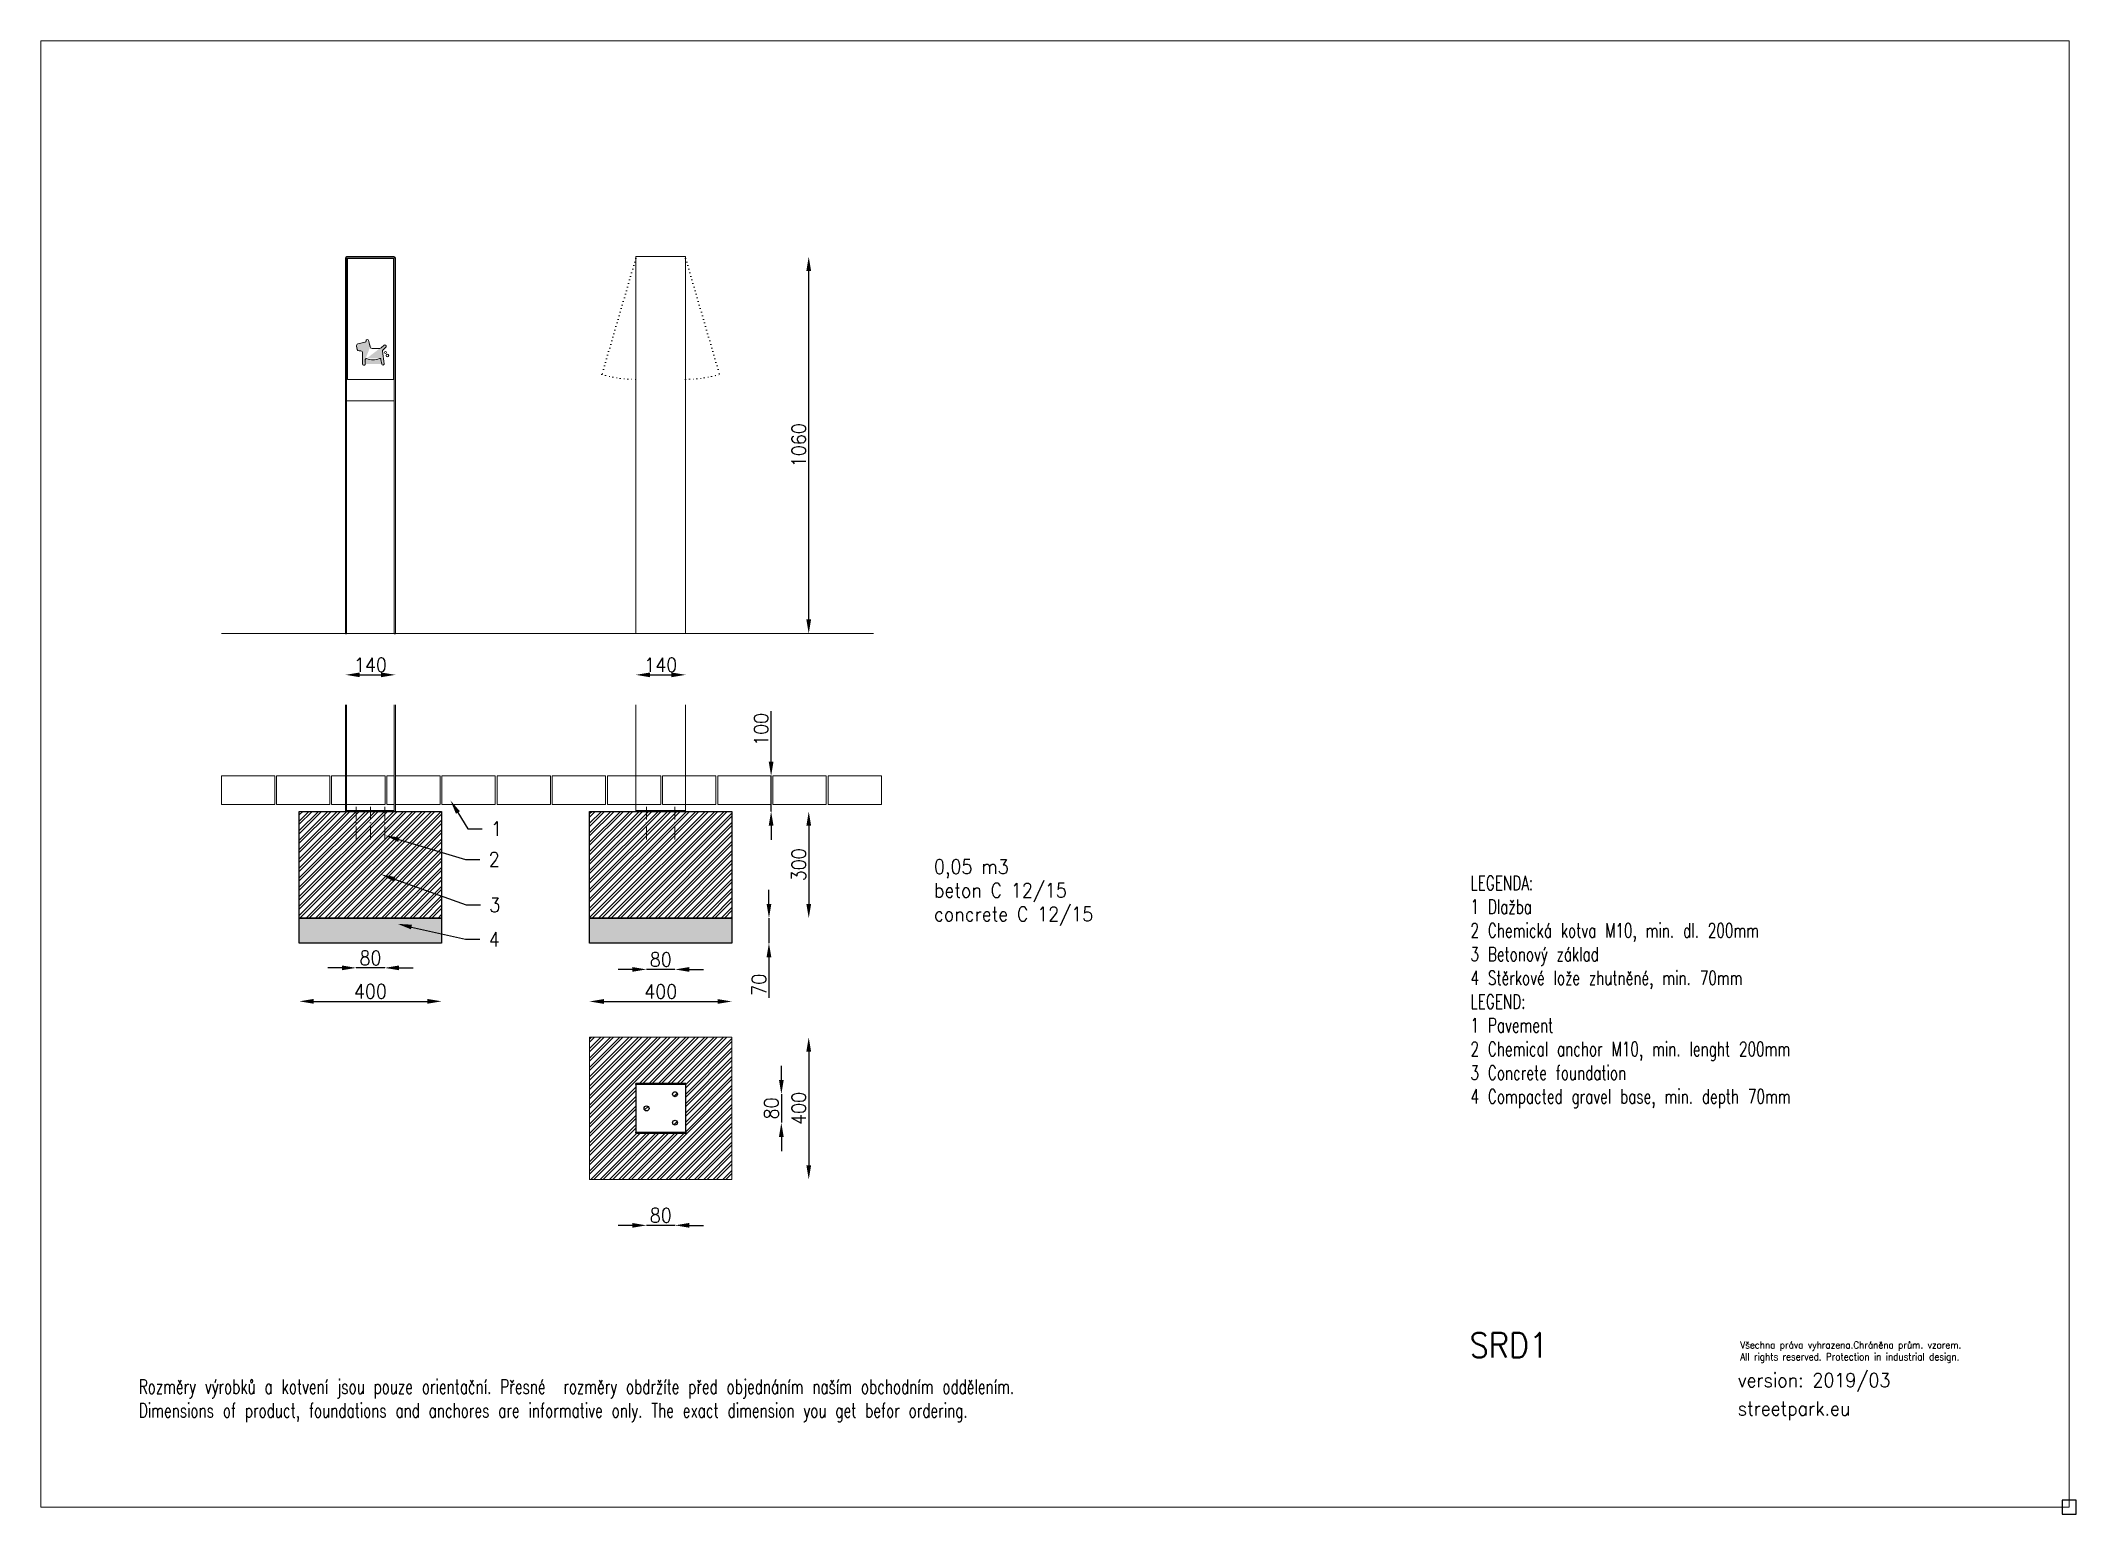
# Model space of a CAD drawing. Extents: x 64043 to 69763, y -55059 to -50915.
import ezdxf
from ezdxf import colors
from ezdxf.entities.mleader import LeaderData, LeaderLine
from ezdxf.math import Vec2, Vec3

# ---------------------------------------------------------------- set-up
doc = ezdxf.new("R2010")
doc.units = 0
doc.header["$MEASUREMENT"] = 0
for name, pattern in [('ACAD_ISO07W100', [3.5, 0.5, -3]), ('ACAD_ISO10W100', [18.5, 12, -3, 0.5, -3]), ('INCONTINUOUS', [200000.001, 200000, -0.001])]:
    doc.linetypes.add(name, pattern=pattern)
doc.layers.get('DEFPOINTS').update_dxf_attribs({"linetype": 'CONTINUOUS'})
for name, color, linetype in [('KOTY', 3, 'INCONTINUOUS'), ('OBRYSOVA', 7, 'CONTINUOUS'), ('OSY', 1, 'ACAD_ISO10W100'), ('POSTAVY ATD', 8, 'CONTINUOUS'), ('SRAFY', 30, 'CONTINUOUS'), ('TABULKA', 9, 'CONTINUOUS')]:
    doc.layers.add(name, color=color, linetype=linetype)
doc.styles.add('SLDTEXTSTYLE1', font='TXT', dxfattribs={"width": 0.7, "bigfont": 'bigfont'})
doc.styles.get("Standard").update_dxf_attribs({"font": 'simplex.shx', "width": 0.9})
doc.dimstyles.new('PROFI_CSN', dxfattribs={"dimscale": 0, "dimtxt": 3.5, "dimasz": 3, "dimexe": 1, "dimexo": 0, "dimgap": 1.5, "dimtad": 1, "dimlfac": -1, "dimdsep": 46, "dimtxsty": 'Standard', "dimcen": 0, "dimdle": 1, "dimclrd": 256, "dimclre": 256, "dimclrt": 256, "dimadec": 0, "dimazin": 0, "dimtfac": 0.6, "dimtmove": 0, "dimatfit": 1, "dimfxl": 1, "dimtolj": 1, "dimarcsym": 0})

# ---------------------------------------------------------------- blocks, each defined once
blk = doc.blocks.new('*D37')
at = {"layer": 'DEFPOINTS', "color": 0, "transparency": 16777216}
for p in [(64899.50284853487, -52582.42904225732), (65039.50314590558, -52582.42904225732), (65039.50314590558, -52698.28166576357)]:
    blk.add_point(p, dxfattribs=at)
at = {"layer": 'KOTY', "color": 7, "lineweight": -2, "transparency": 16777216}
blk.add_line((64939.50284853487, -52698.28166576357), (64999.50314590558, -52698.28166576357), dxfattribs=at)
at = {"layer": 'KOTY', "color": 7, "transparency": 16777216}
for points in [[(64939.50284853487, -52691.61499909691), (64939.50284853487, -52704.94833243023), (64899.50284853487, -52698.28166576357)], [(64999.50314590558, -52691.61499909691), (64999.50314590558, -52704.94833243023), (65039.50314590558, -52698.28166576357)]]:
    blk.add_solid(points, dxfattribs=at)
at = {"layer": 'KOTY', "color": 7, "lineweight": 15, "transparency": 16777216, "insert": (64969.50299722022, -52670.28166576357), "char_height": 40, "attachment_point": 5}
blk.add_mtext('\\A1;140', dxfattribs=at)
blk = doc.blocks.new('*D38')
at = {"layer": 'DEFPOINTS', "color": 0, "transparency": 16777216}
for p in [(64769.45747006663, -53443.96202262703), (65169.54772394751, -53443.96202262703), (65169.54772394751, -53616.34859105099)]:
    blk.add_point(p, dxfattribs=at)
at = {"layer": 'KOTY', "color": 7, "lineweight": -2, "transparency": 16777216}
blk.add_line((64809.45747006663, -53616.34859105099), (65129.54772394751, -53616.34859105099), dxfattribs=at)
at = {"layer": 'KOTY', "color": 7, "transparency": 16777216}
for points in [[(64809.45747006663, -53609.68192438433), (64809.45747006663, -53623.01525771766), (64769.45747006663, -53616.34859105099)], [(65129.54772394751, -53609.68192438433), (65129.54772394751, -53623.01525771766), (65169.54772394751, -53616.34859105099)]]:
    blk.add_solid(points, dxfattribs=at)
at = {"layer": 'KOTY', "color": 7, "lineweight": 15, "transparency": 16777216, "insert": (64969.50259700707, -53588.34859105099), "char_height": 40, "attachment_point": 5}
blk.add_mtext('\\A1;400', dxfattribs=at)
blk = doc.blocks.new('*D39')
at = {"layer": 'DEFPOINTS', "color": 0, "transparency": 16777216}
for p in [(64929.50259700708, -53169.42929145229), (65009.50259700708, -53169.42929145229), (64929.50259700708, -53522.22977878815)]:
    blk.add_point(p, dxfattribs=at)
at = {"layer": 'KOTY', "color": 7, "lineweight": -2, "transparency": 16777216}
for p, q in [((64889.50259700708, -53522.22977878815), (64849.50259700708, -53522.22977878815)), ((65009.50259700708, -53522.22977878815), (64929.50259700708, -53522.22977878815)), ((65049.50259700708, -53522.22977878815), (65089.50259700708, -53522.22977878815))]:
    blk.add_line(p, q, dxfattribs=at)
at = {"layer": 'KOTY', "color": 7, "transparency": 16777216}
for points in [[(64889.50259700708, -53515.56311212148), (64889.50259700708, -53528.89644545481), (64929.50259700708, -53522.22977878815)], [(65049.50259700708, -53515.56311212148), (65049.50259700708, -53528.89644545481), (65009.50259700708, -53522.22977878815)]]:
    blk.add_solid(points, dxfattribs=at)
at = {"layer": 'KOTY', "color": 7, "lineweight": 15, "transparency": 16777216, "insert": (64969.50259700708, -53494.22977878815), "char_height": 40, "attachment_point": 5}
blk.add_mtext('\\A1;80', dxfattribs=at)
blk = doc.blocks.new('*D40')
at = {"layer": 'DEFPOINTS', "color": 0, "transparency": 16777216}
for p in [(65825.37030606184, -53877.43550867224), (65825.37030606184, -53957.43550867224), (66124.18049750425, -53957.43550867224)]:
    blk.add_point(p, dxfattribs=at)
at = {"layer": 'KOTY', "color": 7, "lineweight": -2, "transparency": 16777216}
for p, q in [((66124.18049750425, -53837.43550867224), (66124.18049750425, -53797.43550867224)), ((66124.18049750425, -53877.43550867224), (66124.18049750425, -53957.43550867224)), ((66124.18049750425, -53997.43550867224), (66124.18049750425, -54037.43550867224))]:
    blk.add_line(p, q, dxfattribs=at)
at = {"layer": 'KOTY', "color": 7, "transparency": 16777216}
for points in [[(66117.51383083758, -53837.43550867224), (66130.84716417092, -53837.43550867224), (66124.18049750425, -53877.43550867224)], [(66117.51383083758, -53997.43550867224), (66130.84716417092, -53997.43550867224), (66124.18049750425, -53957.43550867224)]]:
    blk.add_solid(points, dxfattribs=at)
at = {"layer": 'KOTY', "color": 7, "lineweight": 15, "transparency": 16777216, "insert": (66096.18049750426, -53917.43550867224), "char_height": 40, "attachment_point": 5, "rotation": 90}
blk.add_mtext('\\A1;80', dxfattribs=at)
blk = doc.blocks.new('*D41')
at = {"layer": 'DEFPOINTS', "color": 0, "transparency": 16777216}
for p in [(65985.37030606184, -53717.43550867224), (65985.37030606184, -54117.43550867224), (66201.17633592142, -54117.43550867224)]:
    blk.add_point(p, dxfattribs=at)
at = {"layer": 'KOTY', "color": 7, "lineweight": -2, "transparency": 16777216}
blk.add_line((66201.17633592142, -53757.43550867224), (66201.17633592142, -54077.43550867224), dxfattribs=at)
at = {"layer": 'KOTY', "color": 7, "transparency": 16777216}
for points in [[(66194.50966925475, -53757.43550867224), (66207.8430025881, -53757.43550867224), (66201.17633592142, -53717.43550867224)], [(66194.50966925475, -54077.43550867224), (66207.8430025881, -54077.43550867224), (66201.17633592142, -54117.43550867224)]]:
    blk.add_solid(points, dxfattribs=at)
at = {"layer": 'KOTY', "color": 7, "lineweight": 15, "transparency": 16777216, "insert": (66173.17633592144, -53917.43550867224), "char_height": 40, "attachment_point": 5, "rotation": 90}
blk.add_mtext('\\A1;400', dxfattribs=at)
blk = doc.blocks.new('*D42')
at = {"layer": 'DEFPOINTS', "color": 0, "transparency": 16777216}
for p in [(65715.28075236, -52582.42888785284), (65855.28109547964, -52582.43013541383), (65855.28109547964, -52698.28166576357)]:
    blk.add_point(p, dxfattribs=at)
at = {"layer": 'KOTY', "color": 7, "lineweight": -2, "transparency": 16777216}
blk.add_line((65755.28075236, -52698.28166576357), (65815.28109547964, -52698.28166576357), dxfattribs=at)
at = {"layer": 'KOTY', "color": 7, "transparency": 16777216}
for points in [[(65755.28075236, -52691.61499909691), (65755.28075236, -52704.94833243023), (65715.28075236, -52698.28166576357)], [(65815.28109547964, -52691.61499909691), (65815.28109547964, -52704.94833243023), (65855.28109547964, -52698.28166576357)]]:
    blk.add_solid(points, dxfattribs=at)
at = {"layer": 'KOTY', "color": 7, "lineweight": 15, "transparency": 16777216, "insert": (65785.28092391982, -52670.28166576357), "char_height": 40, "attachment_point": 5}
blk.add_mtext('\\A1;140', dxfattribs=at)
blk = doc.blocks.new('*D43')
at = {"layer": 'DEFPOINTS', "color": 0, "transparency": 16777216}
for p in [(65745.37030606184, -53917.43550867224), (65825.37030606184, -53957.43550867224), (65745.37030606184, -54246.23358770752)]:
    blk.add_point(p, dxfattribs=at)
at = {"layer": 'KOTY', "color": 7, "lineweight": -2, "transparency": 16777216}
for p, q in [((65705.37030606184, -54246.23358770752), (65665.37030606184, -54246.23358770752)), ((65825.37030606184, -54246.23358770752), (65745.37030606184, -54246.23358770752)), ((65865.37030606184, -54246.23358770752), (65905.37030606184, -54246.23358770752))]:
    blk.add_line(p, q, dxfattribs=at)
at = {"layer": 'KOTY', "color": 7, "transparency": 16777216}
for points in [[(65705.37030606184, -54239.56692104085), (65705.37030606184, -54252.90025437418), (65745.37030606184, -54246.23358770752)], [(65865.37030606184, -54239.56692104085), (65865.37030606184, -54252.90025437418), (65825.37030606184, -54246.23358770752)]]:
    blk.add_solid(points, dxfattribs=at)
at = {"layer": 'KOTY', "color": 7, "lineweight": 15, "transparency": 16777216, "insert": (65785.37030606184, -54218.23358770752), "char_height": 40, "attachment_point": 5}
blk.add_mtext('\\A1;80', dxfattribs=at)
blk = doc.blocks.new('*D44')
at = {"layer": 'DEFPOINTS', "color": 0, "transparency": 16777216}
for p in [(65585.37030606184, -53382.42908800641), (65985.4605599427, -53382.42908800641), (65985.4605599427, -53616.72672773855)]:
    blk.add_point(p, dxfattribs=at)
at = {"layer": 'KOTY', "color": 7, "lineweight": -2, "transparency": 16777216}
blk.add_line((65625.37030606184, -53616.72672773855), (65945.4605599427, -53616.72672773855), dxfattribs=at)
at = {"layer": 'KOTY', "color": 7, "transparency": 16777216}
for points in [[(65625.37030606184, -53610.06006107188), (65625.37030606184, -53623.39339440521), (65585.37030606184, -53616.72672773855)], [(65945.4605599427, -53610.06006107188), (65945.4605599427, -53623.39339440521), (65985.4605599427, -53616.72672773855)]]:
    blk.add_solid(points, dxfattribs=at)
at = {"layer": 'KOTY', "color": 7, "lineweight": 15, "transparency": 16777216, "insert": (65785.41543300227, -53588.72672773855), "char_height": 40, "attachment_point": 5}
blk.add_mtext('\\A1;400', dxfattribs=at)
blk = doc.blocks.new('*D45')
at = {"layer": 'DEFPOINTS', "color": 0, "transparency": 16777216}
for p in [(65745.28054658193, -53169.42929145229), (65825.28054658193, -53169.42929145229), (65745.28054658193, -53526.62498402633)]:
    blk.add_point(p, dxfattribs=at)
at = {"layer": 'KOTY', "color": 7, "lineweight": -2, "transparency": 16777216}
for p, q in [((65705.28054658193, -53526.62498402633), (65665.28054658193, -53526.62498402633)), ((65825.28054658193, -53526.62498402633), (65745.28054658193, -53526.62498402633)), ((65865.28054658193, -53526.62498402633), (65905.28054658193, -53526.62498402633))]:
    blk.add_line(p, q, dxfattribs=at)
at = {"layer": 'KOTY', "color": 7, "transparency": 16777216}
for points in [[(65705.28054658193, -53519.95831735967), (65705.28054658193, -53533.291650693), (65745.28054658193, -53526.62498402633)], [(65865.28054658193, -53519.95831735967), (65865.28054658193, -53533.291650693), (65825.28054658193, -53526.62498402633)]]:
    blk.add_solid(points, dxfattribs=at)
at = {"layer": 'KOTY', "color": 7, "lineweight": 15, "transparency": 16777216, "insert": (65785.28054658193, -53498.62498402633), "char_height": 40, "attachment_point": 5}
blk.add_mtext('\\A1;80', dxfattribs=at)
blk = doc.blocks.new('*D46')
at = {"layer": 'DEFPOINTS', "color": 0, "transparency": 16777216}
for p in [(65855.28104973139, -51522.42909887154), (66201.17633592145, -51522.42909887154), (65855.28079810971, -52582.42866317234)]:
    blk.add_point(p, dxfattribs=at)
at = {"layer": 'OBRYSOVA', "color": 7, "lineweight": -2, "transparency": 16777216}
blk.add_line((66201.17633592145, -52542.42866317234), (66201.17633592145, -51562.42909887154), dxfattribs=at)
at = {"layer": 'OBRYSOVA', "color": 7, "transparency": 16777216}
for points in [[(66194.50966925478, -51562.42909887154), (66207.84300258812, -51562.42909887154), (66201.17633592145, -51522.42909887154)], [(66194.50966925478, -52542.42866317234), (66207.84300258812, -52542.42866317234), (66201.17633592145, -52582.42866317234)]]:
    blk.add_solid(points, dxfattribs=at)
at = {"layer": 'OBRYSOVA', "color": 7, "lineweight": 15, "transparency": 16777216, "insert": (66173.17633592147, -52052.42888102194), "char_height": 40, "attachment_point": 5, "rotation": 90}
blk.add_mtext('\\A1;1060', dxfattribs=at)
blk = doc.blocks.new('piktogram psa')
at = {"layer": 'OBRYSOVA', "lineweight": 15}
h = blk.add_hatch(color=8, dxfattribs=at)
edge = h.paths.add_edge_path(flags=17)
edge.add_arc((27.78949110154099, 62.64779858182987), 46.39364974262887, 244.9481747974645, 294.7975497359047, ccw=False)
edge.add_arc((27.78949110154099, 62.64779858182987), 46.39364974262887, 244.9481747974645, 294.7975497359047)
h.paths.add_polyline_path([(24.79940422801701, 51.43544825538356), (48.44801525322146, 51.43544825538356)], flags=17)
edge = h.paths.add_edge_path()
edge.add_line((57.13747050023539, 43.39549424139568), (62.1507845841279, 4.462369806254863))
edge.add_arc((48.58872141345, 17.19098766182378), 3.6, 9.932418234958634, 111.8719120337877)
edge.add_arc((7.348547421739568, 17.02345162567099), 3.6, 74.39582150632397, 179.1247822510857)
edge.add_arc((24.79940422801701, 57.43544825538356), 6, 193.1870872411236, 270)
edge.add_arc((10.73837868279315, 75.24279948343133), 3.6, 13.26467212432187, 101.7628557409031)
edge.add_line((14.24233260384608, 76.06881819940486), (18.95762217830088, 56.0666595632897))
edge.add_arc((9.96494975998121, 75.0817449815836), 3.6, 101.7628557408777, 188.3024837295684)
edge.add_line((9.231048650335651, 78.60614410218), (10.0044775731476, 78.76719860402773))
edge.add_arc((2.846256785188416, 74.00199950723277), 3.6, 282.8397132513642, 368.3024837295683)
edge.add_line((6.408527094645251, 74.52183625310226), (6.402679450522555, 74.56190823571387))
edge.add_line((-18.8002691949132, 65.37592422126636), (3.646264433259603, 70.49201549544114))
edge.add_arc((-17.46692311479546, 59.52595086828183), 6, 102.8397132513642, 195.0636468288173)
edge.add_line((-20.60915008641859, 48.11448585257403), (-23.26074944735865, 57.96659958390183))
edge.add_arc((-14.81532375385541, 49.67383713695631), 6, 195.0636468288173, 268.4387121276284)
edge.add_line((-10.03466969616329, 43.54130559223358), (-14.97880120430455, 43.67606462349818))
edge.add_arc((-10.19814714661243, 37.54353307877568), 6, 359.2330733203369, 448.4387121276285)
edge.add_line((-4.628828653271739, 3.665617355057748), (-4.198684645039066, 37.46322310290952))
edge.add_arc((-1.029151152329177, 3.617431369537599), 3.6, 179.2330733203369, 269.029638734613)
edge.add_arc((0, 3.599999999999454), 3.6, 269.029638734613, 359.1247822510596)
edge.add_line((-0.06096668186182796, 0.0005162781717444886), (-1.090117834191005, 0.01794764770988877))
edge.add_line((3.748967423421163, 17.07844104009155), (3.599579998319314, 3.545010585578895))
edge.add_line((54.66771747147413, 3.347098107817374), (52.13476421795804, 17.81193889064411))
edge.add_arc((58.2137602759849, 3.968049336637705), 3.6, 189.9324182349586, 275.3859480453982)
edge.add_line((58.91817524990984, 0.4184974281906761), (58.55167120179158, 0.3839432826509892))
edge.add_arc((58.58026432410315, 4.002603482177392), 3.6, 275.3859480453982, 367.3374476074165)
edge.add_arc((60.70799076025924, 43.85526056547337), 3.6, 134.2533219869499, 187.3374476074165)
edge.add_line((67.3192877438014, 55.32254549461686), (58.19579559778413, 46.43380191004076))
edge.add_arc((64.8070925813281, 57.90108683918402), 3.6, 314.2533219869499, 404.9779059821436)
edge.add_line((66.75893188435839, 61.04087482812429), (67.35365841566454, 60.44568945086826))
edge.add_arc((48.44801525322146, 57.43544825538356), 6, 270, 311.5894377308668)
edge.add_arc((64.21236605002287, 58.49627221644005), 3.6, 44.97790598212516, 131.2651330510168)
edge.add_line((52.43074533825802, 52.94792543430049), (61.83800632087787, 61.20226849814617))
edge.add_line((24.79940422801701, 51.43544825538356), (48.44801525322146, 51.43544825538356))
edge.add_arc((27.78949110154099, 62.64779858182987), 46.39364974262887, 244.9481747974645, 294.7975497359047)
at = {"layer": 'OBRYSOVA', "color": 8, "lineweight": 15}
for p, q in [((-18.8002691949132, 65.37592422126681), (3.646264433259603, 70.49201549544159)), ((6.408527094645251, 74.52183625310272), (6.402679450522555, 74.56190823571455)), ((9.231048650335651, 78.60614410218045), (10.00447757314669, 78.76719860402818)), ((14.24233260384608, 76.06881819940531), (18.95762217830088, 56.06665956329016)), ((-20.60915008641859, 48.11448585257449), (-23.26074944735774, 57.96659958390228)), ((-10.03466969616329, 43.54130559223404), (-14.97880120430455, 43.67606462349863)), ((-4.628828653271739, 3.665617355058203), (-4.198684645039975, 37.46322310290998)), ((-0.06096668186182796, 0.000516278172199236), (-1.090117834191005, 0.01794764771034352)), ((3.748967423421163, 17.078441040092), (3.599579998319314, 3.545010585579348)), ((24.79940422801701, 51.43544825538402), (48.44801525322146, 51.43544825538402)), ((54.66771747147413, 3.347098107817828), (52.13476421795895, 17.81193889064457)), ((52.43074533825802, 52.94792543430094), (61.83800632087696, 61.2022684981464)), ((57.13747050023539, 43.39549424139614), (62.1507845841279, 4.462369806255538)), ((67.3192877438014, 55.32254549461732), (58.19579559778413, 46.43380191004098)), ((58.91817524990984, 0.4184974281911309), (58.55167120179158, 0.3839432826512166)), ((66.75893188435839, 61.04087482812474), (67.35365841566454, 60.44568945086871))]:
    blk.add_line(p, q, dxfattribs=at)
for centre, radius in [((65.95107366343564, 39.10590020518293), 3.132129236328183), ((72.01622703823796, 29.40637419847781), 4.043492386597791)]:
    blk.add_circle(centre, radius, dxfattribs=at)
for centre, radius, start, end in [((-17.46692311479546, 59.52595086828228), 6, 102.8397132513388, 195.0636468287863), ((2.846256785188416, 74.00199950723322), 3.6, 282.8397132513388, 8.302483729590412), ((9.96494975998121, 75.08174498158405), 3.6, 101.7628557408803, 188.3024837295904), ((10.73837868279315, 75.24279948343178), 3.6, 13.26467212432858, 101.7628557408803), ((-14.81532375385541, 49.67383713695676), 6, 195.0636468287863, 268.4387121276284), ((-10.19814714661243, 37.54353307877614), 6, 359.2330733203372, 88.4387121276285), ((-1.029151152329177, 3.617431369538053), 3.6, 179.2330733203372, 269.0296387345609), ((0, 3.599999999999909), 3.6, 269.0296387345609, 359.1247822510596), ((7.464313540988769, 16.96431953334604), 3.717098396818827, 79.4535577532635, 178.2406415834467), ((27.78949110154099, 62.64779858183033), 46.39364974262887, 244.9481747974937, 294.7975497359101), ((24.79940422801701, 57.43544825538402), 6, 193.187087241149, 270), ((48.58872141345, 17.19098766182424), 3.6, 9.932418234971466, 111.8719120337877), ((48.44801525322146, 57.43544825538402), 6, 270, 311.5894377309145), ((58.2137602759849, 3.96804933663816), 3.6, 189.9324182349715, 275.3859480454253), ((60.70799076025924, 43.85526056547383), 3.6, 134.2533219868943, 187.3374476074131), ((58.58026432410315, 4.002603482177847), 3.6, 275.3859480454253, 7.337447607413127), ((64.21236605002287, 58.4962722164405), 3.6, 44.97790598208831, 131.265133051045), ((64.8070925813281, 57.90108683918447), 3.6, 314.2533219868943, 44.97790598208831)]:
    blk.add_arc(centre, radius, start, end, dxfattribs=at)
blk = doc.blocks.new('*D35')
at = {"layer": 'DEFPOINTS', "color": 0, "transparency": 16777216}
for p in [(65985.4605599427, -53082.42904225732), (65985.4605599427, -53382.42908800641), (66201.17633592142, -53382.42908800641)]:
    blk.add_point(p, dxfattribs=at)
at = {"layer": 'KOTY', "color": 7, "lineweight": -2, "transparency": 16777216}
blk.add_line((66201.17633592142, -53122.42904225732), (66201.17633592142, -53342.42908800641), dxfattribs=at)
at = {"layer": 'KOTY', "color": 7, "transparency": 16777216}
for points in [[(66194.50966925475, -53122.42904225732), (66207.8430025881, -53122.42904225732), (66201.17633592142, -53082.42904225732)], [(66194.50966925475, -53342.42908800641), (66207.8430025881, -53342.42908800641), (66201.17633592142, -53382.42908800641)]]:
    blk.add_solid(points, dxfattribs=at)
at = {"layer": 'KOTY', "color": 7, "lineweight": 15, "transparency": 16777216, "insert": (66173.17633592144, -53232.42906513187), "char_height": 40, "attachment_point": 5, "rotation": 90}
blk.add_mtext('\\A1;300', dxfattribs=at)
blk = doc.blocks.new('*D36')
at = {"layer": 'DEFPOINTS', "color": 0, "transparency": 16777216}
for p in [(65855.28109547964, -52982.42974082539), (66095.41568453006, -52982.42974082539), (65985.4605599427, -53082.42904225732)]:
    blk.add_point(p, dxfattribs=at)
at = {"layer": 'KOTY', "color": 7, "lineweight": -2, "transparency": 16777216}
for p, q in [((66095.41568453006, -52942.42974082539), (66095.41568453006, -52800.71545511111)), ((66095.41568453006, -53082.42904225732), (66095.41568453006, -52982.42974082539)), ((66095.41568453006, -53122.42904225732), (66095.41568453006, -53162.42904225732))]:
    blk.add_line(p, q, dxfattribs=at)
at = {"layer": 'KOTY', "color": 7, "transparency": 16777216}
for points in [[(66088.74901786339, -52942.42974082539), (66102.08235119673, -52942.42974082539), (66095.41568453006, -52982.42974082539)], [(66088.74901786339, -53122.42904225732), (66102.08235119673, -53122.42904225732), (66095.41568453006, -53082.42904225732)]]:
    blk.add_solid(points, dxfattribs=at)
at = {"layer": 'KOTY', "color": 7, "lineweight": 15, "transparency": 16777216, "insert": (66067.41568453007, -52851.57259796824), "char_height": 40, "attachment_point": 5, "rotation": 90}
blk.add_mtext('\\A1;100', dxfattribs=at)
blk = doc.blocks.new('*D55')
at = {"layer": 'DEFPOINTS', "color": 0, "transparency": 16777216}
for p in [(65985.4605599427, -53382.42908800641), (65985.4605599427, -53452.42918728143), (66089.38171862172, -53452.42918728143)]:
    blk.add_point(p, dxfattribs=at)
at = {"layer": 'KOTY', "color": 7, "lineweight": -2, "transparency": 16777216}
for p, q in [((66089.38171862172, -53342.42908800641), (66089.38171862172, -53302.42908800641)), ((66089.38171862172, -53382.42908800641), (66089.38171862172, -53452.42918728143)), ((66089.38171862172, -53492.42918728143), (66089.38171862172, -53606.71490156715))]:
    blk.add_line(p, q, dxfattribs=at)
at = {"layer": 'KOTY', "color": 7, "transparency": 16777216}
for points in [[(66082.71505195505, -53342.42908800641), (66096.04838528839, -53342.42908800641), (66089.38171862172, -53382.42908800641)], [(66082.71505195505, -53492.42918728143), (66096.04838528839, -53492.42918728143), (66089.38171862172, -53452.42918728143)]]:
    blk.add_solid(points, dxfattribs=at)
at = {"layer": 'KOTY', "color": 7, "lineweight": 15, "transparency": 16777216, "insert": (66061.38171862173, -53569.57204442428), "char_height": 40, "attachment_point": 5, "rotation": 90}
blk.add_mtext('\\A1;70', dxfattribs=at)

msp = doc.modelspace()

# ---------------------------------------------------------------- hatches: boundary and pattern name
at = {"layer": 'OBRYSOVA'}
h = msp.add_hatch(dxfattribs=at)
h.set_pattern_fill('AR-SAND', color=256, scale=10)
h.set_pattern_definition([(37.50000000000001, (-182.6150232276195, -49.83018232750328), (-0.6299335810960816, 19.26823769013158), [0, -15.2, 0, -17, 0, -16.25]), (7.499999999999999, (-182.6150232276195, -49.83018232750328), (17.69776705267727, 28.2214606522974), [0, -8.2, 0, -13.7, 0, -5.25]), (327.5, (-194.9150232276224, -49.83018232750328), (31.14141861751495, 0.05659053536964942), [0, -5, 0, -18, 0, -23.5]), (317.5, (-194.9150232276224, -49.83018232750328), (30.06126604572294, 8.776755649342494), [0, -2.5, 0, -11.8, 0, -13.5])])
h.paths.add_polyline_path([(64769.4574623735, -53382.42914346874), (64769.4574623735, -53452.42923597209), (65169.54771625436, -53452.42923597209), (65169.54771625436, -53382.42914346874)])
h.paths.add_polyline_path([(65585.37030606184, -53382.42884334397), (65585.37030606184, -53452.42893584732), (65985.4605599427, -53452.42893584732), (65985.4605599427, -53382.42884334397)])
at = {"layer": 'SRAFY', "lineweight": 15}
h = msp.add_hatch(dxfattribs=at)
h.set_pattern_fill('ANSI32', color=9, scale=50, style=0)
h.set_pattern_definition([(45, (28558.20026470306, -4123.435892646783), (-13.25825214724776, 13.25825214724777), []), (45, (28567.03909945306, -4123.435892646783), (-13.25825214724776, 13.25825214724777), [])])
h.paths.add_polyline_path([(65169.54772394751, -53082.42904225732), (64769.45747006663, -53082.42904225732), (64769.45747006663, -53382.42913476067), (65169.54772394751, -53382.42913476067)])
h.paths.add_polyline_path([(65985.4605599427, -53082.42904225732), (65585.37030606184, -53082.42904225732), (65585.37030606184, -53382.42908800641), (65985.4605599427, -53382.42908800641)])
h = msp.add_hatch(dxfattribs=at)
h.set_pattern_fill('ANSI32', color=9, scale=50, style=0)
h.set_pattern_definition([(45, (28558.20026470306, -4173.435892646783), (-13.25825214724776, 13.25825214724777), []), (45, (28567.03909945306, -4173.435892646783), (-13.25825214724776, 13.25825214724777), [])])
h.paths.add_polyline_path([(65985.37030606184, -53717.43550867224), (65585.37030606184, -53717.43550867224), (65585.37030606184, -54117.43550867224), (65985.37030606184, -54117.43550867224)])
h.paths.add_polyline_path([(65855.37030606184, -53847.43550867224), (65855.37030606184, -53850.43550867224), (65855.37030606184, -53987.43550867224), (65715.37030606184, -53987.43550867224), (65715.37030606184, -53984.43550867224), (65715.37030606184, -53847.43550867224)], flags=16)
h.paths.add_polyline_path([(65832.37030606184, -53877.43550867224, -1), (65818.37030606184, -53877.43550867224, -1)], flags=0)
h.paths.add_polyline_path([(65832.37030606184, -53957.43550867224, -1), (65818.37030606184, -53957.43550867224, -1)], flags=0)
h.paths.add_polyline_path([(65752.37030606184, -53917.43550867224, -1), (65738.37030606184, -53917.43550867224, -1)], flags=0)
h = msp.add_hatch(dxfattribs=at)
h.set_pattern_fill('ANSI31', color=9, scale=20, angle=90, style=0)
h.set_pattern_definition([(135, (28558.20026470306, -4173.435892646783), (-1.767766952966369, -1.767766952966369), [])])
h.paths.add_polyline_path([(65855.37030606184, -53847.43550867224), (65715.37030606184, -53847.43550867224), (65715.37030606184, -53850.43550867224), (65855.37030606184, -53850.43550867224)])
h.paths.add_polyline_path([(65855.37030606184, -53984.43550867224), (65715.37030606184, -53984.43550867224), (65715.37030606184, -53987.43550867224), (65855.37030606184, -53987.43550867224)])

# ---------------------------------------------------------------- linework, layer by layer
at = {"layer": 'OBRYSOVA', "lineweight": 15}
for p, q in [((64899.50291715898, -51526.42909887154), (64899.50284853487, -52582.42904225732)), ((64902.50291715898, -51526.42909887154), (64902.50307728176, -52582.42904568879)), ((64903.50291715898, -51522.42909887154), (65035.50291715898, -51522.42909887154)), ((64903.50291715898, -51525.42909887154), (65035.50291715898, -51525.42909887154)), ((65036.50291715898, -51526.42909887154), (65036.50284853487, -52582.4292904477)), ((65039.50291715898, -51526.42909887154), (65039.50314590563, -52582.42924812986)), ((64902.50291715898, -51555.42909887154), (64904.50291715898, -51555.42909887154)), ((65034.50291715898, -51555.42909887154), (65036.50291715898, -51555.42909887154)), ((64902.50291715898, -51847.42909887154), (64904.50291715898, -51847.42909887154)), ((65034.50291715898, -51847.42909887154), (65036.50291715898, -51847.42909887154)), ((64902.50291715898, -51927.42909887154), (65036.50291715898, -51927.42909887154)), ((64899.50284853487, -52582.42904225732), (64902.50307728176, -52582.42904160741)), ((65036.50284853491, -52582.42901258093), (65039.50314590558, -52582.42901193101)), ((64899.50286153186, -52782.42904225733), (64899.50284853487, -52982.42908901158)), ((64902.50304695547, -52782.42904225732), (64902.50307728176, -52982.42909244305)), ((65036.50286153187, -52782.42904225732), (65036.50284853487, -52982.42933720195)), ((65039.50310258235, -52782.42904225732), (65039.50314590563, -52982.42929488412)), ((65715.28080846768, -52782.42904225732), (65715.28075236, -52982.4284932644)), ((65855.28109547964, -52982.42974082539), (65855.28108684786, -52782.42904225732)), ((64899.50284853487, -52982.42908901158), (64899.50284853487, -53082.42908901158)), ((64902.50284853487, -52982.42908901158), (64902.50284853487, -53082.42908901158)), ((65036.50284853487, -52982.42933720195), (65036.50284853487, -53082.42933720195)), ((65039.50284853487, -52982.42934063316), (65039.50284853487, -53082.42934063316)), ((65715.28079810971, -52982.42904225732), (65715.28079810971, -53082.42904225732)), ((65855.28079810971, -52982.42904225732), (65855.28079810971, -53082.42904225732))]:
    msp.add_line(p, q, dxfattribs=at)
at = {"layer": 'OBRYSOVA', "linetype": 'ACAD_ISO07W100', "lineweight": 15, "ltscale": 3}
for p, q in [((65715.28104973139, -51527.42909887154), (65620.10510617163, -51853.83611437137)), ((65855.28104973139, -51527.42909887154), (65950.45699329115, -51853.83611437137))]:
    msp.add_line(p, q, dxfattribs=at)
at = {"layer": 'OBRYSOVA'}
for p, q in [((64899.50284853487, -52582.42904225732), (64902.50284853487, -52582.42904568853)), ((65036.50284853487, -52582.42924469832), (65039.50284853487, -52582.42924812953))]:
    msp.add_line(p, q, dxfattribs=at)
at = {"layer": 'OBRYSOVA', "lineweight": 15}
for points in [[(64904.50291715898, -51867.42909887154), (65034.50291715898, -51867.42909887154), (65034.50291715898, -51527.42909887154), (64904.50291715898, -51527.42909887154)], [(65715.28075236, -52582.42888785284), (65855.28109547964, -52582.43013541383), (65855.28104973139, -51522.42909887154), (65715.28104973139, -51522.42909887154)], [(64902.50259691316, -53082.42913476067), (65036.50259710099, -53082.42913476067), (65036.50259710099, -53079.42929145229), (64902.50259691316, -53079.42929145229)], [(65715.28079810971, -53082.42904225732), (65855.28079810971, -53082.42904225732), (65855.28079810971, -53079.42899307646), (65715.28079810971, -53079.42899307646)]]:
    msp.add_lwpolyline(points, close=True, dxfattribs=at)
at = {"layer": 'OBRYSOVA'}
for points in [[(64769.45746237349, -53082.42904902899), (65169.54771625436, -53082.42904902899), (65169.54771625436, -53382.42914153234), (64769.45746237349, -53382.42914153234)], [(65585.3702983687, -53082.42900227474), (65985.46055224957, -53082.42900227474), (65985.46055224957, -53382.42909477808), (65585.3702983687, -53382.42909477808)], [(64769.45747006663, -53382.42914153234), (65169.54772394749, -53382.42914153234), (65169.54772394749, -53452.42923403568), (64769.45747006663, -53452.42923403568)], [(65585.37030606184, -53382.42909477808), (65985.4605599427, -53382.42909477808), (65985.4605599427, -53452.42918728143), (65585.37030606184, -53452.42918728143)], [(65715.37030606184, -53987.43550867224), (65855.37030606184, -53987.43550867224), (65855.37030606184, -53847.43550867224), (65715.37030606184, -53847.43550867224)], [(65715.37030606184, -53847.43550867224), (65855.37030606184, -53847.43550867224), (65855.37030606184, -53850.43550867224), (65715.37030606184, -53850.43550867224)], [(65715.37030606184, -53984.43550867224), (65855.37030606184, -53984.43550867224), (65855.37030606184, -53987.43550867224), (65715.37030606184, -53987.43550867224)], [(69723.3620498068, -55058.7493801902), (69763.3620498068, -55058.7493801902), (69763.3620498068, -55018.7493801902), (69723.3620498068, -55018.7493801902)]]:
    msp.add_lwpolyline(points, close=True, dxfattribs=at)
for centre in [(65825.37030606184, -53877.43550867224), (65745.37030606184, -53917.43550867224), (65825.37030606184, -53957.43550867224)]:
    msp.add_circle(centre, 7, dxfattribs=at)
at = {"layer": 'OBRYSOVA', "lineweight": 15}
for centre, radius, start, end in [((64903.50291715898, -51526.42909887154), 4, 90, 180), ((64903.50291715898, -51526.42909887154), 1, 90, 180), ((65035.50291715898, -51526.42909887154), 4, 0, 90), ((65035.50291715898, -51526.42909887154), 1, 0, 90)]:
    msp.add_arc(centre, radius, start, end, dxfattribs=at)
at = {"layer": 'OBRYSOVA', "linetype": 'ACAD_ISO07W100', "lineweight": 15, "ltscale": 3}
for centre, start, end in [((65715.28104973139, -51527.42909887154), 253.7440180786885, 270), ((65855.28104973139, -51527.42909887154), 270, 286.2559819213115)]:
    msp.add_arc(centre, 340.0000000000009, start, end, dxfattribs=at)
at = {"layer": 'OSY', "color": 0, "lineweight": 15, "ltscale": 3}
for p, q in [((64929.50259700707, -53069.42929145229), (64929.50259700708, -53169.42929145229)), ((64969.50259700707, -53069.42929145229), (64969.50259700708, -53169.42929145229)), ((65009.50259700707, -53069.42929145229), (65009.50259700708, -53169.42929145229)), ((65745.28054658193, -53069.42929145229), (65745.28054658193, -53169.42929145229)), ((65825.28054658193, -53069.42929145229), (65825.28054658193, -53169.42929145229))]:
    msp.add_line(p, q, dxfattribs=at)
at = {"layer": 'POSTAVY ATD', "color": 9, "lineweight": 15}
msp.add_line((64550.41568453007, -52582.42904225732), (66383.42452620104, -52582.42904225732), dxfattribs=at)
at = {"layer": 'POSTAVY ATD', "lineweight": 15}
for points in [[(64550.41568453007, -53062.42904225732), (64700.41568453007, -53062.42904225732), (64700.41568453007, -52982.42904225732), (64550.41568453007, -52982.42904225732)], [(64705.41568453007, -53062.42904225732), (64855.41568453007, -53062.42904225732), (64855.41568453007, -52982.42904225732), (64705.41568453007, -52982.42904225732)], [(65170.41568453007, -53062.42904225732), (65320.41568453007, -53062.42904225732), (65320.41568453007, -52982.42904225732), (65170.41568453007, -52982.42904225732)], [(65325.41568453007, -53062.42904225732), (65475.41568453007, -53062.42904225732), (65475.41568453007, -52982.42904225732), (65325.41568453007, -52982.42904225732)], [(65480.41568453007, -53062.42904225732), (65630.41568453007, -53062.42904225732), (65630.41568453007, -52982.42904225732), (65480.41568453007, -52982.42904225732)], [(65635.41568453007, -53062.42904225732), (65785.41568453007, -53062.42904225732), (65785.41568453007, -52982.42904225732), (65635.41568453007, -52982.42904225732)], [(65790.41568453007, -53062.42904225732), (65940.41568453007, -53062.42904225732), (65940.41568453007, -52982.42904225732), (65790.41568453007, -52982.42904225732)], [(65945.41568453007, -53062.42904225732), (66095.41568453007, -53062.42904225732), (66095.41568453007, -52982.42904225732), (65945.41568453007, -52982.42904225732)], [(66100.41568453007, -53062.42904225732), (66250.41568453007, -53062.42904225732), (66250.41568453007, -52982.42904225732), (66100.41568453007, -52982.42904225732)], [(66255.41568453007, -53062.42904225732), (66405.41568453007, -53062.42904225732), (66405.41568453007, -52982.42904225732), (66255.41568453007, -52982.42904225732)]]:
    msp.add_lwpolyline(points, close=True, dxfattribs=at)
for points in [[(64899.50284853487, -52982.42904225732), (64860.41568453007, -52982.42904225732), (64860.41568453007, -53062.42904225732), (64899.50284853487, -53062.42904225732)], [(64902.50284853487, -53062.42904225732), (65010.41568453007, -53062.42904225732), (65010.41568453007, -52982.42904225732), (64902.50284853487, -52982.42904225732)], [(65036.50284853487, -52982.42904225732), (65015.41568453007, -52982.42904225732), (65015.41568453007, -53062.42904225732), (65036.50284853487, -53062.42904225732)], [(65039.50284853487, -53062.42904225732), (65165.41568453007, -53062.42904225732), (65165.41568453007, -52982.42904225732), (65039.50284853487, -52982.42904225732)]]:
    msp.add_lwpolyline(points, dxfattribs=at)
at = {"layer": 'POSTAVY ATD', "color": 9, "lineweight": 15}
for points in [[(65169.54772394751, -53082.42904225732), (65169.54772394751, -53082.42904225732), (65169.54772394751, -53382.42913476067), (64769.45747006663, -53382.42913476067), (64769.45747006663, -53082.42904225732), (65169.54772394751, -53082.42904225732)], [(65985.4605599427, -53082.42904225732), (65985.4605599427, -53082.42904225732), (65985.4605599427, -53382.42908800641), (65585.37030606184, -53382.42908800641), (65585.37030606184, -53082.42904225732), (65985.4605599427, -53082.42904225732)]]:
    msp.add_lwpolyline(points, dxfattribs=at)
msp.add_lwpolyline([(65585.37030606184, -54117.43550867224), (65985.37030606184, -54117.43550867224), (65985.37030606184, -53717.43550867224), (65585.37030606184, -53717.43550867224)], close=True, dxfattribs=at)
at = {"layer": 'TABULKA', "color": 2, "lineweight": 15}
msp.add_lwpolyline([(69743.3620498068, -55038.74938019018), (64042.79896404348, -55038.74938019018), (64042.79896404348, -50915.14391453334), (69743.3620498068, -50915.14391453334)], close=True, dxfattribs=at)

# ---------------------------------------------------------------- block references
at = {"layer": 'OBRYSOVA', "lineweight": 15, "xscale": 0.9127641599999999, "yscale": 0.9127641599999999, "zscale": 0.9127641599999999}
msp.add_blockref('piktogram psa', (64951.36060997117, -51827.42909887154), dxfattribs=at)

# ---------------------------------------------------------------- texts
at = {"layer": 'OBRYSOVA', "attachment_point": 1}
for s, width, insert, char_height in [('\\A1;0,05 m3\\Pbeton C 12/15 \\Pconcrete C 12/15 ', 1555.47826727113, (66553.17479559498, -53217.59525623001), 40), ('SRD1', 901.6542838804016, (68058.25270812563, -54548.24464441268), 70), ('Všechna práva vyhrazena.Chráněna prům. vzorem.\\PAll rights reserved. Protection in industrial design.', 1241.40513474177, (68819.09122663425, -54572.48971995902), 20), ('version: 2019/03', 1555.47826727113, (68811.91654184021, -54661.40804826531), 40), ('streetpark.eu', 1555.47826727113, (68811.9165163069, -54741.08013806094), 40)]:
    msp.add_mtext_dynamic_manual_height_columns(s, width=width, gutter_width=50, heights=[0], dxfattribs=dict(at, insert=insert, char_height=char_height))
at = {"layer": 'OBRYSOVA', "char_height": 40, "attachment_point": 1, "style": 'SLDTEXTSTYLE1'}
for s, width, heights, insert in [('{\\Ftxt,bigfont|c238;LEGENDA: \\P1 Dlažba\\P2 Chemická kotva M10, min. dl. 200mm\\P3 Betonový základ\\P4 Stěrkové lože zhutněné, min. 70mm\\PLEGEND:\\P1 Pavement\\P2 Chemical anchor M10, min. lenght 200mm\\P3 Concrete foundation\\P4 Compacted gravel base, min. depth 70mm}', 2154.401929247731, [0], (68060.79747318852, -53263.60038212338)), ('{\\Ftxt,bigfont|c238;Rozměry výrobků a kotvení jsou pouze orientační. Přesné  rozměry obdržíte před objednáním naším obchodním oddělením.\\PDimensions of product, foundations and anchores are informative only. The exact dimension you get befor ordering.  }', 4037.205395946701, [771.2155612193275], (64318.37263865265, -54679.90548913927))]:
    msp.add_mtext_dynamic_manual_height_columns(s, width=width, gutter_width=50, heights=heights, dxfattribs=dict(at, insert=insert))

# ---------------------------------------------------------------- dimensions: what is measured, and where the dimension line sits
at = {"layer": 'KOTY', "lineweight": 15}
for base, p1, p2, override, picture, middle in [((65039.50314590558, -52698.28166576357), (64899.50284853487, -52582.42904225732), (65039.50314590558, -52582.42904225732), {"dimscale": 1, "dimtxt": 40, "dimasz": 40, "dimgap": 8, "dimdec": 0, "dimlfac": 1, "dimrnd": 1, "dimse1": 1, "dimse2": 1, "dimclrd": 7, "dimclre": 3, "dimclrt": 7, "dimtdec": 0}, '*D37', (64969.50299722022, -52670.28166576357)), ((65855.28109547964, -52698.28166576357), (65715.28075236, -52582.42888785284), (65855.28109547964, -52582.43013541383), {"dimscale": 1, "dimtxt": 40, "dimasz": 40, "dimgap": 8, "dimdec": 0, "dimlfac": 1, "dimrnd": 1, "dimse1": 1, "dimse2": 1, "dimclrd": 7, "dimclre": 3, "dimclrt": 7, "dimtdec": 0}, '*D42', (65785.28092391982, -52670.28166576357)), ((65169.54772394751, -53616.34859105099), (64769.45747006663, -53443.96202262703), (65169.54772394751, -53443.96202262703), {"dimscale": 1, "dimtxt": 40, "dimasz": 40, "dimgap": 8, "dimdec": 0, "dimlfac": 1, "dimrnd": 10, "dimse1": 1, "dimse2": 1, "dimclrd": 7, "dimclre": 3, "dimclrt": 7, "dimtdec": 0}, '*D38', (64969.50259700707, -53588.34859105099)), ((65745.37030606184, -54246.23358770752), (65825.37030606184, -53957.43550867224), (65745.37030606184, -53917.43550867224), {"dimscale": 1, "dimtxt": 40, "dimasz": 40, "dimgap": 8, "dimdec": 0, "dimlfac": 1, "dimrnd": 1, "dimse1": 1, "dimse2": 1, "dimclrd": 7, "dimclre": 3, "dimclrt": 7, "dimtdec": 0}, '*D43', (65785.37030606184, -54218.23358770752))]:
    dim = msp.add_linear_dim(base=base, p1=p1, p2=p2, dimstyle='PROFI_CSN', override=override, dxfattribs=at)
    dim.commit()
    dim.dimension.update_dxf_attribs({"geometry": picture, "text_midpoint": middle})
for base, p1, p2, angle, picture, middle in [((66095.41568453006, -52982.42974082539), (65985.4605599427, -53082.42904225732), (65855.28109547964, -52982.42974082539), 270, '*D36', (66095.41568453007, -52851.57259796824)), ((66089.38171862172, -53452.42918728143), (65985.4605599427, -53382.42908800641), (65985.4605599427, -53452.42918728143), 90, '*D55', (66089.38171862173, -53569.57204442428))]:
    dim = msp.add_linear_dim(base=base, p1=p1, p2=p2, angle=angle, dimstyle='PROFI_CSN', override={"dimscale": 1, "dimtxt": 40, "dimasz": 40, "dimgap": 8, "dimdec": 0, "dimlfac": 1, "dimrnd": 10, "dimse1": 1, "dimse2": 1, "dimclrd": 7, "dimclre": 3, "dimclrt": 7, "dimtdec": 0}, dxfattribs=at)
    dim.commit()
    dim.dimension.update_dxf_attribs({"geometry": picture, "text_midpoint": middle, "dimtype": 160})
for base, p1, p2, override, picture, middle in [((66201.17633592142, -53382.42908800641), (65985.4605599427, -53082.42904225732), (65985.4605599427, -53382.42908800641), {"dimscale": 1, "dimtxt": 40, "dimasz": 40, "dimgap": 8, "dimdec": 0, "dimlfac": 1, "dimrnd": 10, "dimse1": 1, "dimse2": 1, "dimclrd": 7, "dimclre": 3, "dimclrt": 7, "dimtdec": 0}, '*D35', (66173.17633592144, -53232.42906513187)), ((66201.17633592142, -54117.43550867224), (65985.37030606184, -53717.43550867224), (65985.37030606184, -54117.43550867224), {"dimscale": 1, "dimtxt": 40, "dimasz": 40, "dimgap": 8, "dimdec": 0, "dimlfac": 1, "dimrnd": 10, "dimse1": 1, "dimse2": 1, "dimclrd": 7, "dimclre": 3, "dimclrt": 7, "dimtdec": 0}, '*D41', (66173.17633592144, -53917.43550867224)), ((66124.18049750425, -53957.43550867224), (65825.37030606184, -53877.43550867224), (65825.37030606184, -53957.43550867224), {"dimscale": 1, "dimtxt": 40, "dimasz": 40, "dimgap": 8, "dimdec": 0, "dimlfac": 1, "dimrnd": 1, "dimse1": 1, "dimse2": 1, "dimclrd": 7, "dimclre": 3, "dimclrt": 7, "dimtdec": 0}, '*D40', (66096.18049750426, -53917.43550867224))]:
    dim = msp.add_linear_dim(base=base, p1=p1, p2=p2, angle=90, dimstyle='PROFI_CSN', override=override, dxfattribs=at)
    dim.commit()
    dim.dimension.update_dxf_attribs({"geometry": picture, "text_midpoint": middle})
for base, p1, p2, override, picture, middle in [((64929.50259700708, -53522.22977878815), (65009.50259700708, -53169.42929145229), (64929.50259700708, -53169.42929145229), {"dimscale": 1, "dimtxt": 40, "dimasz": 40, "dimgap": 8, "dimdec": 0, "dimlfac": 1, "dimrnd": 1, "dimse1": 1, "dimse2": 1, "dimclrd": 7, "dimclre": 3, "dimclrt": 7, "dimtdec": 0}, '*D39', (64969.50259700708, -53522.22977878815)), ((65745.28054658193, -53526.62498402633), (65825.28054658193, -53169.42929145229), (65745.28054658193, -53169.42929145229), {"dimscale": 1, "dimtxt": 40, "dimasz": 40, "dimgap": 8, "dimdec": 0, "dimlfac": 1, "dimrnd": 1, "dimse1": 1, "dimse2": 1, "dimclrd": 7, "dimclre": 3, "dimclrt": 7, "dimtdec": 0}, '*D45', (65785.28054658193, -53526.62498402633)), ((65985.4605599427, -53616.72672773855), (65585.37030606184, -53382.42908800641), (65985.4605599427, -53382.42908800641), {"dimscale": 1, "dimtxt": 40, "dimasz": 40, "dimgap": 8, "dimdec": 0, "dimlfac": 1, "dimrnd": 10, "dimse1": 1, "dimse2": 1, "dimclrd": 7, "dimclre": 3, "dimclrt": 7, "dimtdec": 0}, '*D44', (65785.41543300227, -53616.72672773855))]:
    dim = msp.add_linear_dim(base=base, p1=p1, p2=p2, dimstyle='PROFI_CSN', override=override, dxfattribs=at)
    dim.commit()
    dim.dimension.update_dxf_attribs({"geometry": picture, "text_midpoint": middle, "dimtype": 160})
at = {"layer": 'OBRYSOVA', "lineweight": 15}
dim = msp.add_linear_dim(base=(66201.17633592145, -51522.42909887154), p1=(65855.28079810971, -52582.42866317234), p2=(65855.28104973139, -51522.42909887154), angle=90, dimstyle='PROFI_CSN', override={"dimscale": 1, "dimtxt": 40, "dimasz": 40, "dimgap": 8, "dimdec": 0, "dimlfac": 1, "dimrnd": 10, "dimse1": 1, "dimse2": 1, "dimclrd": 7, "dimclre": 3, "dimclrt": 7, "dimtdec": 0}, dxfattribs=at)
dim.commit()
dim.dimension.update_dxf_attribs({"geometry": '*D46', "text_midpoint": (66173.17633592147, -52052.42888102194)})

# ---------------------------------------------------------------- leaders
at = {"layer": 'KOTY', "color": 0, "lineweight": 15}
ml = msp.add_multileader_mtext('Standard', dxfattribs=at)
ml.set_content(' 1')
ml.set_leader_properties()
ml.build(insert=Vec2(0, 0))
ml.multileader.update_dxf_attribs({"text_right_attachment_type": 6, "dogleg_length": 40, "arrow_head_size": 40})
ctx = ml.context
ctx.base_point, ctx.char_height, ctx.arrow_head_size, ctx.landing_gap_size, ctx.plane_origin = Vec3(65283.49156488809, -53131.12502917764), 40, 40, 0.09, Vec3(64796.35847313974, -53053.41124625141)
ctx.right_attachment = 6
notes = []
notes.append((ctx, [(0, (1, 1, 0), (65243.49156488809, -53131.12502917764), (1, 0), 40, [(0, [(65194.32167132208, -53051.38913606465)], 0, [])])]))
ctx.mtext.insert, ctx.mtext.flow_direction = Vec3(65283.58156488808, -53111.12502917764), 5
ml = msp.add_multileader_mtext('Standard', dxfattribs=at)
ml.set_content(' 2')
ml.set_leader_properties()
ml.build(insert=Vec2(0, 0))
ml.multileader.update_dxf_attribs({"text_right_attachment_type": 6, "dogleg_length": 40, "arrow_head_size": 40})
ctx = ml.context
ctx.base_point, ctx.char_height, ctx.arrow_head_size, ctx.landing_gap_size, ctx.plane_origin = Vec3(65276.9949131324, -53217.27595505565), 40, 40, 0.09, Vec3(64809.20561786108, -53162.72138053975)
ctx.right_attachment = 6
notes.append((ctx, [(0, (1, 1, 0), (65236.9949131324, -53217.27595505565), (1, 0), 40, [(0, [(65010.90984995587, -53150.26342927424)], 0, [])])]))
ctx.mtext.insert, ctx.mtext.flow_direction = Vec3(65277.08491313239, -53197.27595505565), 5
ml = msp.add_multileader_mtext('Standard', dxfattribs=at)
ml.set_content(' 3')
ml.set_leader_properties()
ml.build(insert=Vec2(0, 0))
ml.multileader.update_dxf_attribs({"text_right_attachment_type": 6, "dogleg_length": 40, "arrow_head_size": 40})
ctx = ml.context
ctx.base_point, ctx.char_height, ctx.arrow_head_size, ctx.landing_gap_size, ctx.plane_origin = Vec3(65278.66923342836, -53345.17936121571), 40, 40, 0.09, Vec3(64833.52609601607, -53277.3877609056)
ctx.right_attachment = 6
notes.append((ctx, [(0, (1, 1, 0), (65238.66923342836, -53345.17936121571), (1, 0), 40, [(0, [(64999.40226338299, -53259.53568744191)], 0, [])])]))
ctx.mtext.insert, ctx.mtext.flow_direction = Vec3(65278.75923342835, -53325.17936121571), 5
ml = msp.add_multileader_mtext('Standard', dxfattribs=at)
ml.set_content(' 4')
ml.set_leader_properties()
ml.build(insert=Vec2(0, 0))
ml.multileader.update_dxf_attribs({"text_right_attachment_type": 6, "dogleg_length": 40, "arrow_head_size": 40})
ctx = ml.context
ctx.base_point, ctx.char_height, ctx.arrow_head_size, ctx.landing_gap_size, ctx.plane_origin = Vec3(65276.9949131324, -53441.95281309469), 40, 40, 0.09, Vec3(64801.70604077165, -53413.06318469893)
ctx.right_attachment = 6
notes.append((ctx, [(0, (1, 1, 0), (65236.9949131324, -53441.95281309469), (1, 0), 40, [(0, [(65045.68545576949, -53398.46315610805)], 0, [])])]))
ctx.mtext.insert, ctx.mtext.flow_direction = Vec3(65277.08491313239, -53421.95281309469), 5
for ctx, leaders in notes:
    for number, flags, end, landing, length, lines in leaders:
        leader = LeaderData()
        leader.index, (leader.has_last_leader_line, leader.has_dogleg_vector, leader.attachment_direction) = number, flags
        leader.last_leader_point, leader.dogleg_vector, leader.dogleg_length = Vec3(end), Vec3(landing), length
        for number, points, colour, breaks in lines:
            line = LeaderLine()
            line.index, line.vertices, line.color, line.breaks = number, Vec3.list(points), colors.encode_raw_color(colour), breaks
            leader.lines.append(line)
        ctx.leaders.append(leader)

doc.saveas('drawing.dxf')
